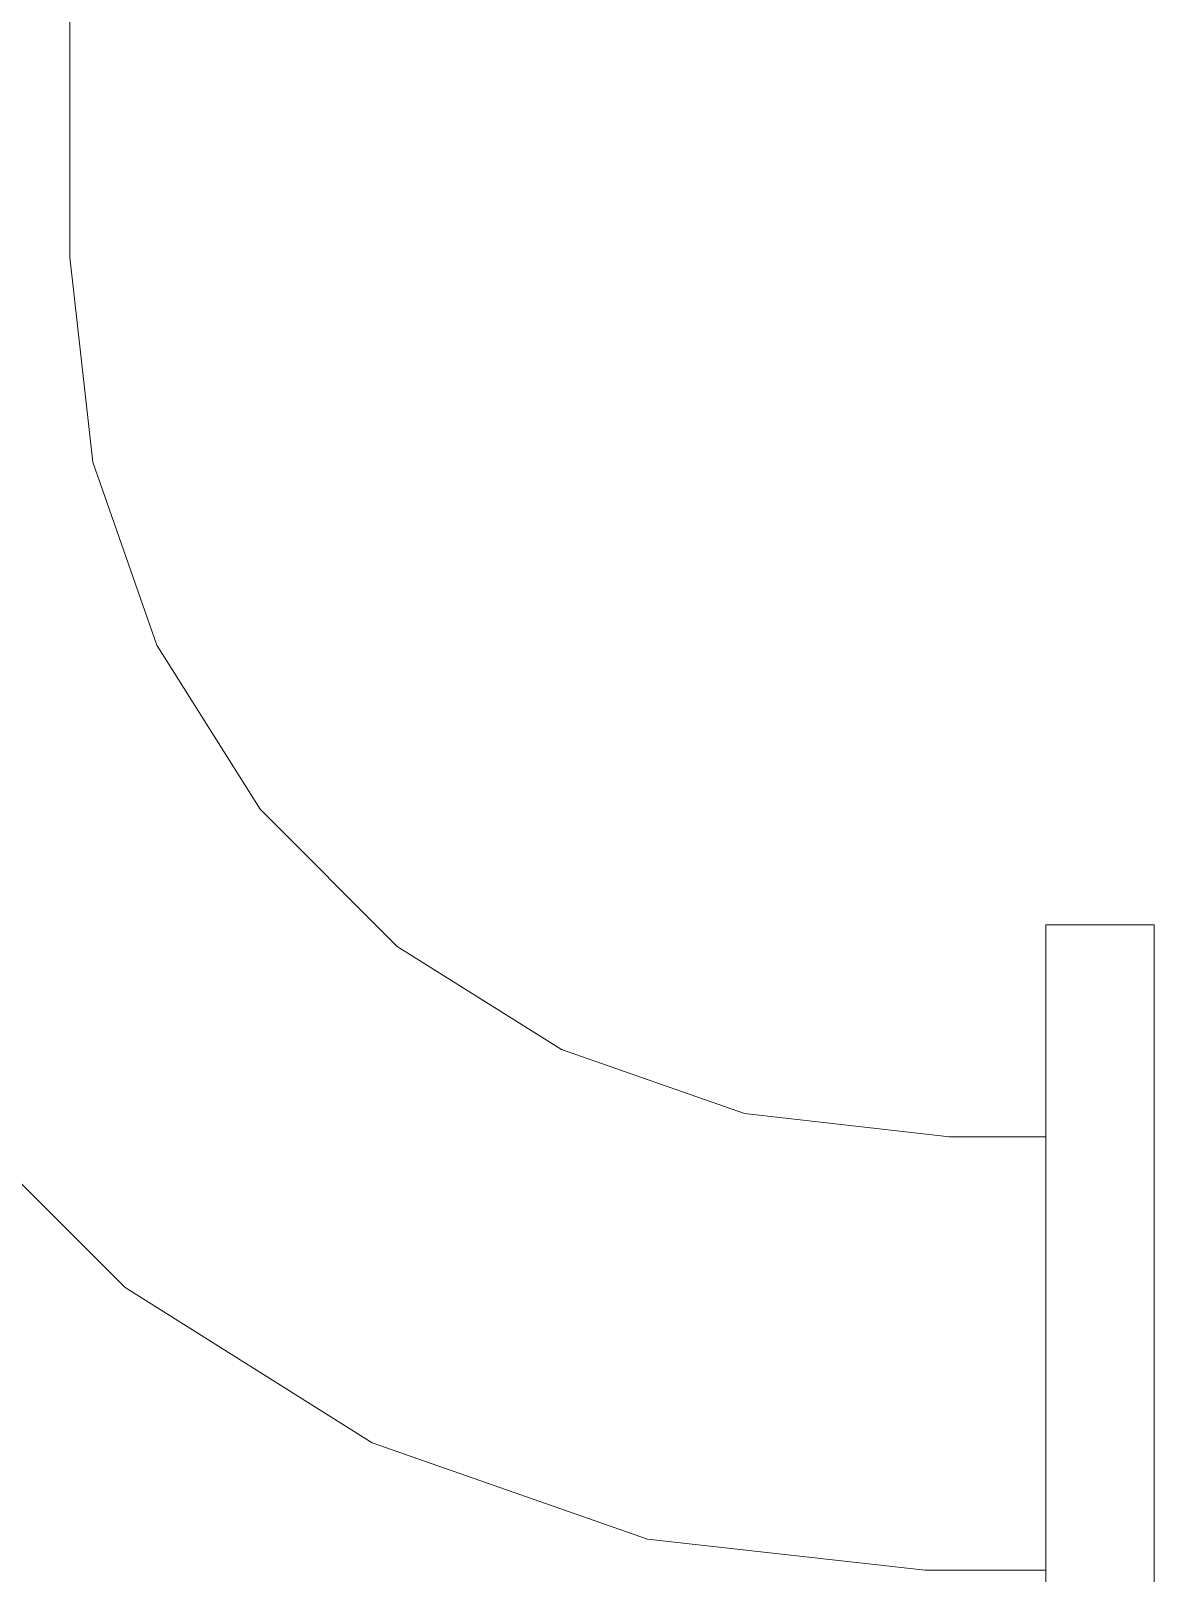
# Model space of a CAD drawing. Header units: millimetres. Extents: x -48147 to 1414029, y -496296 to 18123.
# Drawn here: x 1378222.8 to 1378274.6, y -490046.9 to -489975.7 of the extents above; entities that cross this region are included whole.
import ezdxf

# ---------------------------------------------------------------- set-up
doc = ezdxf.new("R2010")
doc.units = ezdxf.units.MM
doc.header["$MEASUREMENT"] = 0
doc.linetypes.add('Wipeout_Contour', pattern=[1000, 0, -1000])
doc.layers.add('New_A-35-M_FFE_Sanitary', color=7, linetype='Continuous')
doc.layers.add('New_A-35-M_FFE_Sanitary_Pen_No__74', color=7, linetype='Continuous', lineweight=20, true_color=0x606060)

# ---------------------------------------------------------------- blocks, each defined once
blk = doc.blocks.new('Section Elem_327_2', base_point=(1372878.996, -490836.732))
at = {"color": 254, "linetype": 'Wipeout_Contour', "lineweight": 0, "ltscale": 5850599.880175922}
blk.add_wipeout([(1378224.575, -489487.294), (1378224.454, -489487.287), (1378224.454, -489986.178), (1378224.575, -489986.171)], dxfattribs=at).dxf.layer = 'New_A-35-M_FFE_Sanitary'
at = {"color": 254, "linetype": 'Wipeout_Contour', "lineweight": 0, "ltscale": 5851155.641008304}
blk.add_wipeout([(1378269.577, -490016.956), (1378269.577, -490018.713), (1378274.577, -490018.713), (1378274.577, -490016.956)], dxfattribs=at).dxf.layer = 'New_A-35-M_FFE_Sanitary'
at = {"layer": 'New_A-35-M_FFE_Sanitary_Pen_No__74', "linetype": 'Continuous'}
blk.add_line((1378269.577, -490016.956), (1378274.577, -490016.956), dxfattribs=at)
at = {"color": 254, "linetype": 'Wipeout_Contour', "lineweight": 0, "ltscale": 5850598.85614407}
blk.add_wipeout([(1378224.454, -489487.287), (1378224.032, -489487.263), (1378224.032, -489986.201), (1378224.454, -489986.178)], dxfattribs=at).dxf.layer = 'New_A-35-M_FFE_Sanitary'
at = {"color": 254, "linetype": 'Wipeout_Contour', "lineweight": 0, "ltscale": 5851159.068341012}
blk.add_wipeout([(1378269.577, -490018.713), (1378269.577, -490022.071), (1378274.577, -490022.071), (1378274.577, -490018.713)], dxfattribs=at).dxf.layer = 'New_A-35-M_FFE_Sanitary'
at = {"layer": 'New_A-35-M_FFE_Sanitary_Pen_No__74', "linetype": 'Continuous'}
for p, q in [((1378269.577, -490016.956), (1378269.577, -490018.713)), ((1378274.577, -490016.956), (1378274.577, -490018.713))]:
    blk.add_line(p, q, dxfattribs=at)
at = {"color": 254, "linetype": 'Wipeout_Contour', "lineweight": 0, "ltscale": 5850596.725150083}
blk.add_wipeout([(1378224.032, -489487.263), (1378223.323, -489487.224), (1378223.323, -489986.241), (1378224.032, -489986.201)], dxfattribs=at).dxf.layer = 'New_A-35-M_FFE_Sanitary'
at = {"color": 254, "linetype": 'Wipeout_Contour', "lineweight": 0, "ltscale": 5850942.303867681}
blk.add_wipeout([(1378224.575, -489986.171), (1378224.454, -489986.178), (1378225.52, -489995.647), (1378225.64, -489995.619)], dxfattribs=at).dxf.layer = 'New_A-35-M_FFE_Sanitary'
at = {"color": 254, "linetype": 'Wipeout_Contour', "lineweight": 0, "ltscale": 5850593.551943284}
blk.add_wipeout([(1378223.323, -489487.224), (1378222.348, -489487.169), (1378222.348, -489986.296), (1378223.323, -489986.241)], dxfattribs=at).dxf.layer = 'New_A-35-M_FFE_Sanitary'
at = {"color": 254, "linetype": 'Wipeout_Contour', "lineweight": 0, "ltscale": 5850941.335306471}
blk.add_wipeout([(1378224.454, -489986.178), (1378224.032, -489986.201), (1378225.107, -489995.741), (1378225.52, -489995.647)], dxfattribs=at).dxf.layer = 'New_A-35-M_FFE_Sanitary'
at = {"color": 254, "linetype": 'Wipeout_Contour', "lineweight": 0, "ltscale": 5850939.326742035}
blk.add_wipeout([(1378224.032, -489986.201), (1378223.323, -489986.241), (1378224.411, -489995.9), (1378225.107, -489995.741)], dxfattribs=at).dxf.layer = 'New_A-35-M_FFE_Sanitary'
at = {"color": 254, "linetype": 'Wipeout_Contour', "lineweight": 0, "ltscale": 5850961.886858411}
blk.add_wipeout([(1378225.64, -489995.619), (1378225.52, -489995.647), (1378228.483, -490004.114), (1378228.594, -490004.061)], dxfattribs=at).dxf.layer = 'New_A-35-M_FFE_Sanitary'
at = {"color": 254, "linetype": 'Wipeout_Contour', "lineweight": 0, "ltscale": 5850936.33866559}
blk.add_wipeout([(1378223.323, -489986.241), (1378222.348, -489986.296), (1378223.454, -489996.118), (1378224.411, -489995.9)], dxfattribs=at).dxf.layer = 'New_A-35-M_FFE_Sanitary'
at = {"color": 254, "linetype": 'Wipeout_Contour', "lineweight": 0, "ltscale": 5850961.031707281}
blk.add_wipeout([(1378225.52, -489995.647), (1378225.107, -489995.741), (1378228.101, -490004.298), (1378228.483, -490004.114)], dxfattribs=at).dxf.layer = 'New_A-35-M_FFE_Sanitary'
at = {"layer": 'New_A-35-M_FFE_Sanitary_Pen_No__74', "linetype": 'Continuous'}
blk.add_line((1378224.575, -489487.294), (1378224.575, -489986.171), dxfattribs=at)
at = {"color": 254, "linetype": 'Wipeout_Contour', "lineweight": 0, "ltscale": 5850932.461581502}
blk.add_wipeout([(1378222.348, -489986.296), (1378221.137, -489986.364), (1378222.266, -489996.39), (1378223.454, -489996.118)], dxfattribs=at).dxf.layer = 'New_A-35-M_FFE_Sanitary'
at = {"color": 254, "linetype": 'Wipeout_Contour', "lineweight": 0, "ltscale": 5850959.263259432}
blk.add_wipeout([(1378225.107, -489995.741), (1378224.411, -489995.9), (1378227.458, -490004.608), (1378228.101, -490004.298)], dxfattribs=at).dxf.layer = 'New_A-35-M_FFE_Sanitary'
at = {"color": 254, "linetype": 'Wipeout_Contour', "lineweight": 0, "ltscale": 5850987.187319744}
blk.add_wipeout([(1378228.594, -490004.061), (1378228.483, -490004.114), (1378233.256, -490011.71), (1378233.352, -490011.633)], dxfattribs=at).dxf.layer = 'New_A-35-M_FFE_Sanitary'
at = {"color": 254, "linetype": 'Wipeout_Contour', "lineweight": 0, "ltscale": 5850956.634976693}
blk.add_wipeout([(1378224.411, -489995.9), (1378223.454, -489996.118), (1378226.574, -490005.034), (1378227.458, -490004.608)], dxfattribs=at).dxf.layer = 'New_A-35-M_FFE_Sanitary'
at = {"color": 254, "linetype": 'Wipeout_Contour', "lineweight": 0, "ltscale": 5850986.504803652}
blk.add_wipeout([(1378228.483, -490004.114), (1378228.101, -490004.298), (1378232.924, -490011.975), (1378233.256, -490011.71)], dxfattribs=at).dxf.layer = 'New_A-35-M_FFE_Sanitary'
at = {"layer": 'New_A-35-M_FFE_Sanitary_Pen_No__74', "linetype": 'Continuous'}
blk.add_line((1378224.575, -489986.171), (1378225.64, -489995.619), dxfattribs=at)
at = {"color": 254, "linetype": 'Wipeout_Contour', "lineweight": 0, "ltscale": 5850953.226453971}
blk.add_wipeout([(1378223.454, -489996.118), (1378222.266, -489996.39), (1378225.476, -490005.562), (1378226.574, -490005.034)], dxfattribs=at).dxf.layer = 'New_A-35-M_FFE_Sanitary'
at = {"color": 254, "linetype": 'Wipeout_Contour', "lineweight": 0, "ltscale": 5850985.095708646}
blk.add_wipeout([(1378228.101, -490004.298), (1378227.458, -490004.608), (1378232.366, -490012.42), (1378232.924, -490011.975)], dxfattribs=at).dxf.layer = 'New_A-35-M_FFE_Sanitary'
at = {"color": 254, "linetype": 'Wipeout_Contour', "lineweight": 0, "ltscale": 5850949.141018176}
blk.add_wipeout([(1378222.266, -489996.39), (1378220.883, -489996.705), (1378224.197, -490006.178), (1378225.476, -490005.562)], dxfattribs=at).dxf.layer = 'New_A-35-M_FFE_Sanitary'
at = {"color": 254, "linetype": 'Wipeout_Contour', "lineweight": 0, "ltscale": 5850983.002738005}
blk.add_wipeout([(1378227.458, -490004.608), (1378226.574, -490005.034), (1378231.599, -490013.031), (1378232.366, -490012.42)], dxfattribs=at).dxf.layer = 'New_A-35-M_FFE_Sanitary'
at = {"color": 254, "linetype": 'Wipeout_Contour', "lineweight": 0, "ltscale": 5851017.427471328}
blk.add_wipeout([(1378233.352, -490011.633), (1378233.256, -490011.71), (1378239.599, -490018.053), (1378239.676, -490017.957)], dxfattribs=at).dxf.layer = 'New_A-35-M_FFE_Sanitary'
at = {"layer": 'New_A-35-M_FFE_Sanitary_Pen_No__74', "linetype": 'Continuous'}
blk.add_line((1378225.64, -489995.619), (1378228.594, -490004.061), dxfattribs=at)
at = {"color": 254, "linetype": 'Wipeout_Contour', "lineweight": 0, "ltscale": 5850944.502597542}
blk.add_wipeout([(1378220.883, -489996.705), (1378219.345, -489997.056), (1378222.777, -490006.862), (1378224.197, -490006.178)], dxfattribs=at).dxf.layer = 'New_A-35-M_FFE_Sanitary'
at = {"color": 254, "linetype": 'Wipeout_Contour', "lineweight": 0, "ltscale": 5850980.289316328}
blk.add_wipeout([(1378226.574, -490005.034), (1378225.476, -490005.562), (1378230.646, -490013.791), (1378231.599, -490013.031)], dxfattribs=at).dxf.layer = 'New_A-35-M_FFE_Sanitary'
at = {"color": 254, "linetype": 'Wipeout_Contour', "lineweight": 0, "ltscale": 5851016.95159797}
blk.add_wipeout([(1378233.256, -490011.71), (1378232.924, -490011.975), (1378239.335, -490018.385), (1378239.599, -490018.053)], dxfattribs=at).dxf.layer = 'New_A-35-M_FFE_Sanitary'
at = {"color": 254, "linetype": 'Wipeout_Contour', "lineweight": 0, "ltscale": 5850977.037695654}
blk.add_wipeout([(1378225.476, -490005.562), (1378224.197, -490006.178), (1378229.537, -490014.676), (1378230.646, -490013.791)], dxfattribs=at).dxf.layer = 'New_A-35-M_FFE_Sanitary'
at = {"color": 254, "linetype": 'Wipeout_Contour', "lineweight": 0, "ltscale": 5851015.972469541}
blk.add_wipeout([(1378232.924, -490011.975), (1378232.366, -490012.42), (1378238.89, -490018.943), (1378239.335, -490018.385)], dxfattribs=at).dxf.layer = 'New_A-35-M_FFE_Sanitary'
at = {"color": 254, "linetype": 'Wipeout_Contour', "lineweight": 0, "ltscale": 5850973.346482649}
blk.add_wipeout([(1378224.197, -490006.178), (1378222.777, -490006.862), (1378228.304, -490015.659), (1378229.537, -490014.676)], dxfattribs=at).dxf.layer = 'New_A-35-M_FFE_Sanitary'
at = {"color": 254, "linetype": 'Wipeout_Contour', "lineweight": 0, "ltscale": 5851014.519791862}
blk.add_wipeout([(1378232.366, -490012.42), (1378231.599, -490013.031), (1378238.278, -490019.71), (1378238.89, -490018.943)], dxfattribs=at).dxf.layer = 'New_A-35-M_FFE_Sanitary'
at = {"color": 254, "linetype": 'Wipeout_Contour', "lineweight": 0, "ltscale": 5851051.090867268}
blk.add_wipeout([(1378239.676, -490017.957), (1378239.599, -490018.053), (1378247.195, -490022.826), (1378247.248, -490022.716)], dxfattribs=at).dxf.layer = 'New_A-35-M_FFE_Sanitary'
at = {"color": 254, "linetype": 'Wipeout_Contour', "lineweight": 0, "ltscale": 5850969.327660895}
blk.add_wipeout([(1378222.777, -490006.862), (1378221.257, -490007.594), (1378226.986, -490016.71), (1378228.304, -490015.659)], dxfattribs=at).dxf.layer = 'New_A-35-M_FFE_Sanitary'
at = {"color": 254, "linetype": 'Wipeout_Contour', "lineweight": 0, "ltscale": 5851012.637584784}
blk.add_wipeout([(1378231.599, -490013.031), (1378230.646, -490013.791), (1378237.518, -490020.663), (1378238.278, -490019.71)], dxfattribs=at).dxf.layer = 'New_A-35-M_FFE_Sanitary'
at = {"color": 254, "linetype": 'Wipeout_Contour', "lineweight": 0, "ltscale": 5851050.845149892}
blk.add_wipeout([(1378239.599, -490018.053), (1378239.335, -490018.385), (1378247.011, -490023.208), (1378247.195, -490022.826)], dxfattribs=at).dxf.layer = 'New_A-35-M_FFE_Sanitary'
at = {"layer": 'New_A-35-M_FFE_Sanitary_Pen_No__74', "linetype": 'Continuous'}
blk.add_line((1378228.594, -490004.061), (1378233.352, -490011.633), dxfattribs=at)
at = {"color": 254, "linetype": 'Wipeout_Contour', "lineweight": 0, "ltscale": 5850965.103199578}
blk.add_wipeout([(1378221.257, -490007.594), (1378219.686, -490008.351), (1378225.622, -490017.798), (1378226.986, -490016.71)], dxfattribs=at).dxf.layer = 'New_A-35-M_FFE_Sanitary'
at = {"color": 254, "linetype": 'Wipeout_Contour', "lineweight": 0, "ltscale": 5851010.382875707}
blk.add_wipeout([(1378230.646, -490013.791), (1378229.537, -490014.676), (1378236.633, -490021.773), (1378237.518, -490020.663)], dxfattribs=at).dxf.layer = 'New_A-35-M_FFE_Sanitary'
at = {"color": 254, "linetype": 'Wipeout_Contour', "lineweight": 0, "ltscale": 5851050.344853202}
blk.add_wipeout([(1378239.335, -490018.385), (1378238.89, -490018.943), (1378246.701, -490023.851), (1378247.011, -490023.208)], dxfattribs=at).dxf.layer = 'New_A-35-M_FFE_Sanitary'
at = {"color": 254, "linetype": 'Wipeout_Contour', "lineweight": 0, "ltscale": 5850960.801353202}
blk.add_wipeout([(1378219.686, -490008.351), (1378218.109, -490009.11), (1378224.254, -490018.889), (1378225.622, -490017.798)], dxfattribs=at).dxf.layer = 'New_A-35-M_FFE_Sanitary'
at = {"color": 254, "linetype": 'Wipeout_Contour', "lineweight": 0, "ltscale": 5851007.823995762}
blk.add_wipeout([(1378229.537, -490014.676), (1378228.304, -490015.659), (1378235.65, -490023.005), (1378236.633, -490021.773)], dxfattribs=at).dxf.layer = 'New_A-35-M_FFE_Sanitary'
at = {"color": 254, "linetype": 'Wipeout_Contour', "lineweight": 0, "ltscale": 5851049.605157581}
blk.add_wipeout([(1378238.89, -490018.943), (1378238.278, -490019.71), (1378246.276, -490024.735), (1378246.701, -490023.851)], dxfattribs=at).dxf.layer = 'New_A-35-M_FFE_Sanitary'
at = {"color": 254, "linetype": 'Wipeout_Contour', "lineweight": 0, "ltscale": 5851086.489441911}
blk.add_wipeout([(1378247.248, -490022.716), (1378247.195, -490022.826), (1378255.663, -490025.789), (1378255.69, -490025.669)], dxfattribs=at).dxf.layer = 'New_A-35-M_FFE_Sanitary'
at = {"color": 254, "linetype": 'Wipeout_Contour', "lineweight": 0, "ltscale": 5850956.552766386}
blk.add_wipeout([(1378218.109, -490009.11), (1378216.576, -490009.849), (1378222.923, -490019.95), (1378224.254, -490018.889)], dxfattribs=at).dxf.layer = 'New_A-35-M_FFE_Sanitary'
at = {"color": 254, "linetype": 'Wipeout_Contour', "lineweight": 0, "ltscale": 5851005.038526354}
blk.add_wipeout([(1378228.304, -490015.659), (1378226.986, -490016.71), (1378234.599, -490024.324), (1378235.65, -490023.005)], dxfattribs=at).dxf.layer = 'New_A-35-M_FFE_Sanitary'
at = {"color": 254, "linetype": 'Wipeout_Contour', "lineweight": 0, "ltscale": 5851048.648443846}
blk.add_wipeout([(1378238.278, -490019.71), (1378237.518, -490020.663), (1378245.747, -490025.833), (1378246.276, -490024.735)], dxfattribs=at).dxf.layer = 'New_A-35-M_FFE_Sanitary'
at = {"color": 254, "linetype": 'Wipeout_Contour', "lineweight": 0, "ltscale": 5851086.485855194}
blk.add_wipeout([(1378247.195, -490022.826), (1378247.011, -490023.208), (1378255.568, -490026.203), (1378255.663, -490025.789)], dxfattribs=at).dxf.layer = 'New_A-35-M_FFE_Sanitary'
at = {"color": 254, "linetype": 'Wipeout_Contour', "lineweight": 0, "ltscale": 5850952.486503514}
blk.add_wipeout([(1378216.576, -490009.849), (1378215.132, -490010.544), (1378221.67, -490020.949), (1378222.923, -490019.95)], dxfattribs=at).dxf.layer = 'New_A-35-M_FFE_Sanitary'
at = {"color": 254, "linetype": 'Wipeout_Contour', "lineweight": 0, "ltscale": 5851002.110957457}
blk.add_wipeout([(1378226.986, -490016.71), (1378225.622, -490017.798), (1378233.511, -490025.688), (1378234.599, -490024.324)], dxfattribs=at).dxf.layer = 'New_A-35-M_FFE_Sanitary'
at = {"color": 254, "linetype": 'Wipeout_Contour', "lineweight": 0, "ltscale": 5851047.503638767}
blk.add_wipeout([(1378237.518, -490020.663), (1378236.633, -490021.773), (1378245.131, -490027.112), (1378245.747, -490025.833)], dxfattribs=at).dxf.layer = 'New_A-35-M_FFE_Sanitary'
at = {"color": 254, "linetype": 'Wipeout_Contour', "lineweight": 0, "ltscale": 5851086.489240313}
blk.add_wipeout([(1378247.011, -490023.208), (1378246.701, -490023.851), (1378255.409, -490026.898), (1378255.568, -490026.203)], dxfattribs=at).dxf.layer = 'New_A-35-M_FFE_Sanitary'
at = {"color": 254, "linetype": 'Wipeout_Contour', "lineweight": 0, "ltscale": 5850999.130129466}
blk.add_wipeout([(1378225.622, -490017.798), (1378224.254, -490018.889), (1378232.42, -490027.056), (1378233.511, -490025.688)], dxfattribs=at).dxf.layer = 'New_A-35-M_FFE_Sanitary'
at = {"color": 254, "linetype": 'Wipeout_Contour', "lineweight": 0, "ltscale": 5851046.205362411}
blk.add_wipeout([(1378236.633, -490021.773), (1378235.65, -490023.005), (1378244.447, -490028.533), (1378245.131, -490027.112)], dxfattribs=at).dxf.layer = 'New_A-35-M_FFE_Sanitary'
at = {"color": 254, "linetype": 'Wipeout_Contour', "lineweight": 0, "ltscale": 5851086.499451509}
blk.add_wipeout([(1378246.701, -490023.851), (1378246.276, -490024.735), (1378255.191, -490027.855), (1378255.409, -490026.898)], dxfattribs=at).dxf.layer = 'New_A-35-M_FFE_Sanitary'
at = {"layer": 'New_A-35-M_FFE_Sanitary_Pen_No__74', "linetype": 'Continuous'}
blk.add_line((1378233.352, -490011.633), (1378239.676, -490017.957), dxfattribs=at)
at = {"color": 254, "linetype": 'Wipeout_Contour', "lineweight": 0, "ltscale": 5850996.186537863}
blk.add_wipeout([(1378224.254, -490018.889), (1378222.923, -490019.95), (1378231.359, -490028.386), (1378232.42, -490027.056)], dxfattribs=at).dxf.layer = 'New_A-35-M_FFE_Sanitary'
at = {"color": 254, "linetype": 'Wipeout_Contour', "lineweight": 0, "ltscale": 5851044.7928988}
blk.add_wipeout([(1378235.65, -490023.005), (1378234.599, -490024.324), (1378243.715, -490030.052), (1378244.447, -490028.533)], dxfattribs=at).dxf.layer = 'New_A-35-M_FFE_Sanitary'
at = {"color": 254, "linetype": 'Wipeout_Contour', "lineweight": 0, "ltscale": 5851086.516084839}
blk.add_wipeout([(1378246.276, -490024.735), (1378245.747, -490025.833), (1378254.92, -490029.043), (1378255.191, -490027.855)], dxfattribs=at).dxf.layer = 'New_A-35-M_FFE_Sanitary'
at = {"color": 254, "linetype": 'Wipeout_Contour', "lineweight": 0, "ltscale": 5851122.943111809}
blk.add_wipeout([(1378255.69, -490025.669), (1378255.663, -490025.789), (1378265.132, -490026.856), (1378265.138, -490026.734)], dxfattribs=at).dxf.layer = 'New_A-35-M_FFE_Sanitary'
at = {"layer": 'New_A-35-M_FFE_Sanitary_Pen_No__74', "linetype": 'Continuous'}
blk.add_line((1378239.676, -490017.957), (1378247.248, -490022.716), dxfattribs=at)
at = {"color": 254, "linetype": 'Wipeout_Contour', "lineweight": 0, "ltscale": 5850993.369584049}
blk.add_wipeout([(1378222.923, -490019.95), (1378221.67, -490020.949), (1378230.36, -490029.639), (1378231.359, -490028.386)], dxfattribs=at).dxf.layer = 'New_A-35-M_FFE_Sanitary'
at = {"color": 254, "linetype": 'Wipeout_Contour', "lineweight": 0, "ltscale": 5851043.30901915}
blk.add_wipeout([(1378234.599, -490024.324), (1378233.511, -490025.688), (1378242.958, -490031.624), (1378243.715, -490030.052)], dxfattribs=at).dxf.layer = 'New_A-35-M_FFE_Sanitary'
at = {"color": 254, "linetype": 'Wipeout_Contour', "lineweight": 0, "ltscale": 5851086.538503762}
blk.add_wipeout([(1378245.747, -490025.833), (1378245.131, -490027.112), (1378254.604, -490030.427), (1378254.92, -490029.043)], dxfattribs=at).dxf.layer = 'New_A-35-M_FFE_Sanitary'
at = {"color": 254, "linetype": 'Wipeout_Contour', "lineweight": 0, "ltscale": 5851123.154271089}
blk.add_wipeout([(1378255.663, -490025.789), (1378255.568, -490026.203), (1378265.108, -490027.277), (1378265.132, -490026.856)], dxfattribs=at).dxf.layer = 'New_A-35-M_FFE_Sanitary'
at = {"layer": 'New_A-35-M_FFE_Sanitary_Pen_No__74', "linetype": 'Continuous'}
blk.add_line((1378247.248, -490022.716), (1378255.69, -490025.669), dxfattribs=at)
at = {"color": 254, "linetype": 'Wipeout_Contour', "lineweight": 0, "ltscale": 5850990.764857156}
blk.add_wipeout([(1378221.67, -490020.949), (1378220.533, -490021.856), (1378229.453, -490030.776), (1378230.36, -490029.639)], dxfattribs=at).dxf.layer = 'New_A-35-M_FFE_Sanitary'
at = {"color": 254, "linetype": 'Wipeout_Contour', "lineweight": 0, "ltscale": 5851041.798693228}
blk.add_wipeout([(1378233.511, -490025.688), (1378232.42, -490027.056), (1378242.199, -490033.2), (1378242.958, -490031.624)], dxfattribs=at).dxf.layer = 'New_A-35-M_FFE_Sanitary'
at = {"color": 254, "linetype": 'Wipeout_Contour', "lineweight": 0, "ltscale": 5851123.601023414}
blk.add_wipeout([(1378255.568, -490026.203), (1378255.409, -490026.898), (1378265.068, -490027.986), (1378265.108, -490027.277)], dxfattribs=at).dxf.layer = 'New_A-35-M_FFE_Sanitary'
at = {"color": 254, "linetype": 'Wipeout_Contour', "lineweight": 0, "ltscale": 5851086.565875401}
blk.add_wipeout([(1378245.131, -490027.112), (1378244.447, -490028.533), (1378254.253, -490031.964), (1378254.604, -490030.427)], dxfattribs=at).dxf.layer = 'New_A-35-M_FFE_Sanitary'
at = {"color": 254, "linetype": 'Wipeout_Contour', "lineweight": 0, "ltscale": 5850988.451530306}
blk.add_wipeout([(1378220.533, -490021.856), (1378219.547, -490022.643), (1378228.667, -490031.762), (1378229.453, -490030.776)], dxfattribs=at).dxf.layer = 'New_A-35-M_FFE_Sanitary'
at = {"color": 254, "linetype": 'Wipeout_Contour', "lineweight": 0, "ltscale": 5851124.269643894}
blk.add_wipeout([(1378255.409, -490026.898), (1378255.191, -490027.855), (1378265.013, -490028.961), (1378265.068, -490027.986)], dxfattribs=at).dxf.layer = 'New_A-35-M_FFE_Sanitary'
at = {"color": 254, "linetype": 'Wipeout_Contour', "lineweight": 0, "ltscale": 5851040.307728786}
blk.add_wipeout([(1378232.42, -490027.056), (1378231.359, -490028.386), (1378241.461, -490034.734), (1378242.199, -490033.2)], dxfattribs=at).dxf.layer = 'New_A-35-M_FFE_Sanitary'
at = {"color": 254, "linetype": 'Wipeout_Contour', "lineweight": 0, "ltscale": 5851086.597213356}
blk.add_wipeout([(1378244.447, -490028.533), (1378243.715, -490030.052), (1378253.878, -490033.608), (1378254.253, -490031.964)], dxfattribs=at).dxf.layer = 'New_A-35-M_FFE_Sanitary'
at = {"color": 254, "linetype": 'Wipeout_Contour', "lineweight": 0, "ltscale": 5850986.499950982}
blk.add_wipeout([(1378219.547, -490022.643), (1378218.741, -490023.285), (1378228.024, -490032.568), (1378228.667, -490031.762)], dxfattribs=at).dxf.layer = 'New_A-35-M_FFE_Sanitary'
at = {"color": 254, "linetype": 'Wipeout_Contour', "lineweight": 0, "ltscale": 5851149.853322094}
blk.add_wipeout([(1378265.138, -490026.734), (1378265.132, -490026.856), (1378269.577, -490026.856), (1378269.577, -490026.734)], dxfattribs=at).dxf.layer = 'New_A-35-M_FFE_Sanitary'
at = {"color": 254, "linetype": 'Wipeout_Contour', "lineweight": 0, "ltscale": 5851038.881381638}
blk.add_wipeout([(1378231.359, -490028.386), (1378230.36, -490029.639), (1378240.765, -490036.177), (1378241.461, -490034.734)], dxfattribs=at).dxf.layer = 'New_A-35-M_FFE_Sanitary'
at = {"color": 254, "linetype": 'Wipeout_Contour', "lineweight": 0, "ltscale": 5851125.139731063}
blk.add_wipeout([(1378255.191, -490027.855), (1378254.92, -490029.043), (1378264.945, -490030.172), (1378265.013, -490028.961)], dxfattribs=at).dxf.layer = 'New_A-35-M_FFE_Sanitary'
at = {"color": 254, "linetype": 'Wipeout_Contour', "lineweight": 0, "ltscale": 5851086.63142301}
blk.add_wipeout([(1378243.715, -490030.052), (1378242.958, -490031.624), (1378253.49, -490035.309), (1378253.878, -490033.608)], dxfattribs=at).dxf.layer = 'New_A-35-M_FFE_Sanitary'
at = {"color": 254, "linetype": 'Wipeout_Contour', "lineweight": 0, "ltscale": 5850984.969498985}
blk.add_wipeout([(1378218.741, -490023.285), (1378218.14, -490023.765), (1378227.545, -490033.169), (1378228.024, -490032.568)], dxfattribs=at).dxf.layer = 'New_A-35-M_FFE_Sanitary'
at = {"color": 254, "linetype": 'Wipeout_Contour', "lineweight": 0, "ltscale": 5851150.185116133}
blk.add_wipeout([(1378265.132, -490026.856), (1378265.108, -490027.277), (1378269.577, -490027.277), (1378269.577, -490026.856)], dxfattribs=at).dxf.layer = 'New_A-35-M_FFE_Sanitary'
at = {"color": 254, "linetype": 'Wipeout_Contour', "lineweight": 0, "ltscale": 5851126.184778138}
blk.add_wipeout([(1378254.92, -490029.043), (1378254.604, -490030.427), (1378264.866, -490031.582), (1378264.945, -490030.172)], dxfattribs=at).dxf.layer = 'New_A-35-M_FFE_Sanitary'
at = {"color": 254, "linetype": 'Wipeout_Contour', "lineweight": 0, "ltscale": 5851037.562979769}
blk.add_wipeout([(1378230.36, -490029.639), (1378229.453, -490030.776), (1378240.135, -490037.487), (1378240.765, -490036.177)], dxfattribs=at).dxf.layer = 'New_A-35-M_FFE_Sanitary'
at = {"color": 254, "linetype": 'Wipeout_Contour', "lineweight": 0, "ltscale": 5851086.667346346}
blk.add_wipeout([(1378242.958, -490031.624), (1378242.199, -490033.2), (1378253.1, -490037.015), (1378253.49, -490035.309)], dxfattribs=at).dxf.layer = 'New_A-35-M_FFE_Sanitary'
at = {"layer": 'New_A-35-M_FFE_Sanitary_Pen_No__74', "linetype": 'Continuous'}
blk.add_line((1378255.69, -490025.669), (1378265.138, -490026.734), dxfattribs=at)
at = {"color": 254, "linetype": 'Wipeout_Contour', "lineweight": 0, "ltscale": 5851164.441190525}
blk.add_wipeout([(1378269.577, -490022.071), (1378269.577, -490026.732), (1378274.577, -490026.732), (1378274.577, -490022.071)], dxfattribs=at).dxf.layer = 'New_A-35-M_FFE_Sanitary'
at = {"color": 254, "linetype": 'Wipeout_Contour', "lineweight": 0, "ltscale": 5850983.906777097}
blk.add_wipeout([(1378218.14, -490023.765), (1378217.762, -490024.066), (1378227.243, -490033.547), (1378227.545, -490033.169)], dxfattribs=at).dxf.layer = 'New_A-35-M_FFE_Sanitary'
at = {"color": 254, "linetype": 'Wipeout_Contour', "lineweight": 0, "ltscale": 5851150.879557898}
blk.add_wipeout([(1378265.108, -490027.277), (1378265.068, -490027.986), (1378269.577, -490027.986), (1378269.577, -490027.277)], dxfattribs=at).dxf.layer = 'New_A-35-M_FFE_Sanitary'
at = {"color": 254, "linetype": 'Wipeout_Contour', "lineweight": 0, "ltscale": 5851127.372962162}
blk.add_wipeout([(1378254.604, -490030.427), (1378254.253, -490031.964), (1378264.778, -490033.149), (1378264.866, -490031.582)], dxfattribs=at).dxf.layer = 'New_A-35-M_FFE_Sanitary'
at = {"color": 254, "linetype": 'Wipeout_Contour', "lineweight": 0, "ltscale": 5851036.392604252}
blk.add_wipeout([(1378229.453, -490030.776), (1378228.667, -490031.762), (1378239.587, -490038.624), (1378240.135, -490037.487)], dxfattribs=at).dxf.layer = 'New_A-35-M_FFE_Sanitary'
at = {"color": 254, "linetype": 'Wipeout_Contour', "lineweight": 0, "ltscale": 5851086.703804509}
blk.add_wipeout([(1378242.199, -490033.2), (1378241.461, -490034.734), (1378252.722, -490038.674), (1378253.1, -490037.015)], dxfattribs=at).dxf.layer = 'New_A-35-M_FFE_Sanitary'
at = {"layer": 'New_A-35-M_FFE_Sanitary_Pen_No__74', "linetype": 'Continuous'}
for p, q in [((1378269.577, -490018.713), (1378269.577, -490022.071)), ((1378274.577, -490018.713), (1378274.577, -490022.071))]:
    blk.add_line(p, q, dxfattribs=at)
at = {"color": 254, "linetype": 'Wipeout_Contour', "lineweight": 0, "ltscale": 5850983.344189276}
blk.add_wipeout([(1378217.619, -490024.18), (1378227.129, -490033.691), (1378227.243, -490033.547), (1378217.762, -490024.066)], dxfattribs=at).dxf.layer = 'New_A-35-M_FFE_Sanitary'
at = {"color": 254, "linetype": 'Wipeout_Contour', "lineweight": 0, "ltscale": 5851151.915607664}
blk.add_wipeout([(1378265.068, -490027.986), (1378265.013, -490028.961), (1378269.577, -490028.961), (1378269.577, -490027.986)], dxfattribs=at).dxf.layer = 'New_A-35-M_FFE_Sanitary'
at = {"color": 254, "linetype": 'Wipeout_Contour', "lineweight": 0, "ltscale": 5851035.405867714}
blk.add_wipeout([(1378228.667, -490031.762), (1378228.024, -490032.568), (1378239.14, -490039.553), (1378239.587, -490038.624)], dxfattribs=at).dxf.layer = 'New_A-35-M_FFE_Sanitary'
at = {"color": 254, "linetype": 'Wipeout_Contour', "lineweight": 0, "ltscale": 5851128.66810854}
blk.add_wipeout([(1378254.253, -490031.964), (1378253.878, -490033.608), (1378264.684, -490034.825), (1378264.778, -490033.149)], dxfattribs=at).dxf.layer = 'New_A-35-M_FFE_Sanitary'
at = {"color": 254, "linetype": 'Wipeout_Contour', "lineweight": 0, "ltscale": 5851086.739637265}
blk.add_wipeout([(1378241.461, -490034.734), (1378240.765, -490036.177), (1378252.365, -490040.236), (1378252.722, -490038.674)], dxfattribs=at).dxf.layer = 'New_A-35-M_FFE_Sanitary'
at = {"color": 254, "linetype": 'Wipeout_Contour', "lineweight": 0, "ltscale": 5851153.261803428}
blk.add_wipeout([(1378265.013, -490028.961), (1378264.945, -490030.172), (1378269.577, -490030.172), (1378269.577, -490028.961)], dxfattribs=at).dxf.layer = 'New_A-35-M_FFE_Sanitary'
at = {"color": 254, "linetype": 'Wipeout_Contour', "lineweight": 0, "ltscale": 5851034.632827817}
blk.add_wipeout([(1378228.024, -490032.568), (1378227.545, -490033.169), (1378238.806, -490040.246), (1378239.14, -490039.553)], dxfattribs=at).dxf.layer = 'New_A-35-M_FFE_Sanitary'
at = {"color": 254, "linetype": 'Wipeout_Contour', "lineweight": 0, "ltscale": 5851130.030793792}
blk.add_wipeout([(1378253.878, -490033.608), (1378253.49, -490035.309), (1378264.587, -490036.558), (1378264.684, -490034.825)], dxfattribs=at).dxf.layer = 'New_A-35-M_FFE_Sanitary'
at = {"color": 254, "linetype": 'Wipeout_Contour', "lineweight": 0, "ltscale": 5851086.773738969}
blk.add_wipeout([(1378240.765, -490036.177), (1378240.135, -490037.487), (1378252.041, -490041.654), (1378252.365, -490040.236)], dxfattribs=at).dxf.layer = 'New_A-35-M_FFE_Sanitary'
at = {"color": 254, "linetype": 'Wipeout_Contour', "lineweight": 0, "ltscale": 5851154.877242992}
blk.add_wipeout([(1378264.945, -490030.172), (1378264.866, -490031.582), (1378269.577, -490031.582), (1378269.577, -490030.172)], dxfattribs=at).dxf.layer = 'New_A-35-M_FFE_Sanitary'
at = {"color": 254, "linetype": 'Wipeout_Contour', "lineweight": 0, "ltscale": 5851034.097068923}
blk.add_wipeout([(1378227.545, -490033.169), (1378227.243, -490033.547), (1378238.597, -490040.681), (1378238.806, -490040.246)], dxfattribs=at).dxf.layer = 'New_A-35-M_FFE_Sanitary'
at = {"color": 254, "linetype": 'Wipeout_Contour', "lineweight": 0, "ltscale": 5851131.419549002}
blk.add_wipeout([(1378253.49, -490035.309), (1378253.1, -490037.015), (1378264.489, -490038.297), (1378264.587, -490036.558)], dxfattribs=at).dxf.layer = 'New_A-35-M_FFE_Sanitary'
at = {"color": 254, "linetype": 'Wipeout_Contour', "lineweight": 0, "ltscale": 5851086.805090837}
blk.add_wipeout([(1378240.135, -490037.487), (1378239.587, -490038.624), (1378251.761, -490042.884), (1378252.041, -490041.654)], dxfattribs=at).dxf.layer = 'New_A-35-M_FFE_Sanitary'
at = {"color": 254, "linetype": 'Wipeout_Contour', "lineweight": 0, "ltscale": 5851156.712829457}
blk.add_wipeout([(1378264.866, -490031.582), (1378264.778, -490033.149), (1378269.577, -490033.149), (1378269.577, -490031.582)], dxfattribs=at).dxf.layer = 'New_A-35-M_FFE_Sanitary'
at = {"color": 254, "linetype": 'Wipeout_Contour', "lineweight": 0, "ltscale": 5851033.814979809}
blk.add_wipeout([(1378227.243, -490033.547), (1378227.129, -490033.691), (1378238.517, -490040.846), (1378238.597, -490040.681)], dxfattribs=at).dxf.layer = 'New_A-35-M_FFE_Sanitary'
at = {"color": 254, "linetype": 'Wipeout_Contour', "lineweight": 0, "ltscale": 5851132.792125298}
blk.add_wipeout([(1378253.1, -490037.015), (1378252.722, -490038.674), (1378264.394, -490039.988), (1378264.489, -490038.297)], dxfattribs=at).dxf.layer = 'New_A-35-M_FFE_Sanitary'
at = {"color": 254, "linetype": 'Wipeout_Contour', "lineweight": 0, "ltscale": 5851086.832789253}
blk.add_wipeout([(1378239.587, -490038.624), (1378239.14, -490039.553), (1378251.531, -490043.889), (1378251.761, -490042.884)], dxfattribs=at).dxf.layer = 'New_A-35-M_FFE_Sanitary'
at = {"layer": 'New_A-35-M_FFE_Sanitary_Pen_No__74', "linetype": 'Continuous'}
blk.add_line((1378217.619, -490024.18), (1378227.129, -490033.691), dxfattribs=at)
at = {"color": 254, "linetype": 'Wipeout_Contour', "lineweight": 0, "ltscale": 5851171.282190861}
blk.add_wipeout([(1378269.577, -490026.732), (1378269.577, -490032.282), (1378274.577, -490032.282), (1378274.577, -490026.732)], dxfattribs=at).dxf.layer = 'New_A-35-M_FFE_Sanitary'
at = {"color": 254, "linetype": 'Wipeout_Contour', "lineweight": 0, "ltscale": 5851158.712766178}
blk.add_wipeout([(1378264.778, -490033.149), (1378264.684, -490034.825), (1378269.577, -490034.824), (1378269.577, -490033.149)], dxfattribs=at).dxf.layer = 'New_A-35-M_FFE_Sanitary'
at = {"color": 254, "linetype": 'Wipeout_Contour', "lineweight": 0, "ltscale": 5851134.106781981}
blk.add_wipeout([(1378252.722, -490038.674), (1378252.365, -490040.236), (1378264.305, -490041.581), (1378264.394, -490039.988)], dxfattribs=at).dxf.layer = 'New_A-35-M_FFE_Sanitary'
at = {"color": 254, "linetype": 'Wipeout_Contour', "lineweight": 0, "ltscale": 5851086.856069772}
blk.add_wipeout([(1378239.14, -490039.553), (1378238.806, -490040.246), (1378251.36, -490044.638), (1378251.531, -490043.889)], dxfattribs=at).dxf.layer = 'New_A-35-M_FFE_Sanitary'
at = {"layer": 'New_A-35-M_FFE_Sanitary_Pen_No__74', "linetype": 'Continuous'}
for p, q in [((1378269.577, -490022.071), (1378269.577, -490026.732)), ((1378274.577, -490022.071), (1378274.577, -490026.732)), ((1378265.138, -490026.734), (1378269.577, -490026.734))]:
    blk.add_line(p, q, dxfattribs=at)
at = {"color": 254, "linetype": 'Wipeout_Contour', "lineweight": 0, "ltscale": 5851160.816256152}
blk.add_wipeout([(1378264.684, -490034.825), (1378264.587, -490036.558), (1378269.577, -490036.558), (1378269.577, -490034.824)], dxfattribs=at).dxf.layer = 'New_A-35-M_FFE_Sanitary'
at = {"color": 254, "linetype": 'Wipeout_Contour', "lineweight": 0, "ltscale": 5851086.874326304}
blk.add_wipeout([(1378238.806, -490040.246), (1378238.597, -490040.681), (1378251.253, -490045.11), (1378251.36, -490044.638)], dxfattribs=at).dxf.layer = 'New_A-35-M_FFE_Sanitary'
at = {"color": 254, "linetype": 'Wipeout_Contour', "lineweight": 0, "ltscale": 5851135.323558031}
blk.add_wipeout([(1378252.365, -490040.236), (1378252.041, -490041.654), (1378264.223, -490043.026), (1378264.305, -490041.581)], dxfattribs=at).dxf.layer = 'New_A-35-M_FFE_Sanitary'
at = {"color": 254, "linetype": 'Wipeout_Contour', "lineweight": 0, "ltscale": 5851162.959353635}
blk.add_wipeout([(1378264.587, -490036.558), (1378264.489, -490038.297), (1378269.577, -490038.297), (1378269.577, -490036.558)], dxfattribs=at).dxf.layer = 'New_A-35-M_FFE_Sanitary'
at = {"color": 254, "linetype": 'Wipeout_Contour', "lineweight": 0, "ltscale": 5851086.887125057}
blk.add_wipeout([(1378238.597, -490040.681), (1378238.517, -490040.846), (1378251.212, -490045.288), (1378251.253, -490045.11)], dxfattribs=at).dxf.layer = 'New_A-35-M_FFE_Sanitary'
at = {"color": 254, "linetype": 'Wipeout_Contour', "lineweight": 0, "ltscale": 5851136.40548862}
blk.add_wipeout([(1378252.041, -490041.654), (1378251.761, -490042.884), (1378264.153, -490044.28), (1378264.223, -490043.026)], dxfattribs=at).dxf.layer = 'New_A-35-M_FFE_Sanitary'
at = {"layer": 'New_A-35-M_FFE_Sanitary_Pen_No__74', "linetype": 'Continuous'}
blk.add_line((1378227.129, -490033.691), (1378238.517, -490040.846), dxfattribs=at)
at = {"color": 254, "linetype": 'Wipeout_Contour', "lineweight": 0, "ltscale": 5851165.076911096}
blk.add_wipeout([(1378264.489, -490038.297), (1378264.394, -490039.988), (1378269.577, -490039.988), (1378269.577, -490038.297)], dxfattribs=at).dxf.layer = 'New_A-35-M_FFE_Sanitary'
at = {"color": 254, "linetype": 'Wipeout_Contour', "lineweight": 0, "ltscale": 5851137.319730464}
blk.add_wipeout([(1378251.761, -490042.884), (1378251.531, -490043.889), (1378264.096, -490045.304), (1378264.153, -490044.28)], dxfattribs=at).dxf.layer = 'New_A-35-M_FFE_Sanitary'
at = {"color": 254, "linetype": 'Wipeout_Contour', "lineweight": 0, "ltscale": 5851178.983519755}
blk.add_wipeout([(1378269.577, -490032.282), (1378269.577, -490038.227), (1378274.577, -490038.227), (1378274.577, -490032.282)], dxfattribs=at).dxf.layer = 'New_A-35-M_FFE_Sanitary'
at = {"color": 254, "linetype": 'Wipeout_Contour', "lineweight": 0, "ltscale": 5851167.104561973}
blk.add_wipeout([(1378264.394, -490039.988), (1378264.305, -490041.581), (1378269.577, -490041.581), (1378269.577, -490039.988)], dxfattribs=at).dxf.layer = 'New_A-35-M_FFE_Sanitary'
at = {"color": 254, "linetype": 'Wipeout_Contour', "lineweight": 0, "ltscale": 5851138.038563048}
blk.add_wipeout([(1378251.531, -490043.889), (1378251.36, -490044.638), (1378264.053, -490046.068), (1378264.096, -490045.304)], dxfattribs=at).dxf.layer = 'New_A-35-M_FFE_Sanitary'
at = {"layer": 'New_A-35-M_FFE_Sanitary_Pen_No__74', "linetype": 'Continuous'}
for p, q in [((1378269.577, -490026.732), (1378269.577, -490032.282)), ((1378274.577, -490026.732), (1378274.577, -490032.282))]:
    blk.add_line(p, q, dxfattribs=at)
at = {"color": 254, "linetype": 'Wipeout_Contour', "lineweight": 0, "ltscale": 5851168.980678738}
blk.add_wipeout([(1378264.305, -490041.581), (1378264.223, -490043.026), (1378269.577, -490043.026), (1378269.577, -490041.581)], dxfattribs=at).dxf.layer = 'New_A-35-M_FFE_Sanitary'
at = {"color": 254, "linetype": 'Wipeout_Contour', "lineweight": 0, "ltscale": 5851138.540237655}
blk.add_wipeout([(1378251.36, -490044.638), (1378251.253, -490045.11), (1378264.026, -490046.549), (1378264.053, -490046.068)], dxfattribs=at).dxf.layer = 'New_A-35-M_FFE_Sanitary'
at = {"color": 254, "linetype": 'Wipeout_Contour', "lineweight": 0, "ltscale": 5851170.648246771}
blk.add_wipeout([(1378264.223, -490043.026), (1378264.153, -490044.28), (1378269.577, -490044.28), (1378269.577, -490043.026)], dxfattribs=at).dxf.layer = 'New_A-35-M_FFE_Sanitary'
at = {"color": 254, "linetype": 'Wipeout_Contour', "lineweight": 0, "ltscale": 5851138.809653666}
blk.add_wipeout([(1378251.253, -490045.11), (1378251.212, -490045.288), (1378264.015, -490046.731), (1378264.026, -490046.549)], dxfattribs=at).dxf.layer = 'New_A-35-M_FFE_Sanitary'
at = {"layer": 'New_A-35-M_FFE_Sanitary_Pen_No__74', "linetype": 'Continuous'}
blk.add_line((1378238.517, -490040.846), (1378251.212, -490045.288), dxfattribs=at)
at = {"color": 254, "linetype": 'Wipeout_Contour', "lineweight": 0, "ltscale": 5851172.056597175}
blk.add_wipeout([(1378264.153, -490044.28), (1378264.096, -490045.304), (1378269.577, -490045.304), (1378269.577, -490044.28)], dxfattribs=at).dxf.layer = 'New_A-35-M_FFE_Sanitary'
at = {"color": 254, "linetype": 'Wipeout_Contour', "lineweight": 0, "ltscale": 5851186.860895682}
blk.add_wipeout([(1378269.577, -490038.227), (1378269.577, -490044.039), (1378274.577, -490044.039), (1378274.577, -490038.227)], dxfattribs=at).dxf.layer = 'New_A-35-M_FFE_Sanitary'
at = {"color": 254, "linetype": 'Wipeout_Contour', "lineweight": 0, "ltscale": 5851173.162946194}
blk.add_wipeout([(1378264.096, -490045.304), (1378264.053, -490046.068), (1378269.577, -490046.068), (1378269.577, -490045.304)], dxfattribs=at).dxf.layer = 'New_A-35-M_FFE_Sanitary'
at = {"layer": 'New_A-35-M_FFE_Sanitary_Pen_No__74', "linetype": 'Continuous'}
for p, q in [((1378269.577, -490032.282), (1378269.577, -490038.227)), ((1378274.577, -490032.282), (1378274.577, -490038.227))]:
    blk.add_line(p, q, dxfattribs=at)
at = {"color": 254, "linetype": 'Wipeout_Contour', "lineweight": 0, "ltscale": 5851173.933695417}
blk.add_wipeout([(1378264.053, -490046.068), (1378264.026, -490046.549), (1378269.577, -490046.549), (1378269.577, -490046.068)], dxfattribs=at).dxf.layer = 'New_A-35-M_FFE_Sanitary'
at = {"color": 254, "linetype": 'Wipeout_Contour', "lineweight": 0, "ltscale": 5851174.345465573}
blk.add_wipeout([(1378264.026, -490046.549), (1378264.015, -490046.731), (1378269.577, -490046.731), (1378269.577, -490046.549)], dxfattribs=at).dxf.layer = 'New_A-35-M_FFE_Sanitary'
at = {"layer": 'New_A-35-M_FFE_Sanitary_Pen_No__74', "linetype": 'Continuous'}
blk.add_line((1378251.212, -490045.288), (1378264.015, -490046.731), dxfattribs=at)
at = {"color": 254, "linetype": 'Wipeout_Contour', "lineweight": 0, "ltscale": 5851194.214373954}
blk.add_wipeout([(1378269.577, -490044.039), (1378269.577, -490049.202), (1378274.577, -490049.202), (1378274.577, -490044.039)], dxfattribs=at).dxf.layer = 'New_A-35-M_FFE_Sanitary'
at = {"layer": 'New_A-35-M_FFE_Sanitary_Pen_No__74', "linetype": 'Continuous'}
for p, q in [((1378269.577, -490038.227), (1378269.577, -490044.039)), ((1378274.577, -490038.227), (1378274.577, -490044.039)), ((1378269.577, -490044.039), (1378269.577, -490049.202)), ((1378274.577, -490044.039), (1378274.577, -490049.202)), ((1378264.015, -490046.731), (1378269.577, -490046.731))]:
    blk.add_line(p, q, dxfattribs=at)

msp = doc.modelspace()

# ---------------------------------------------------------------- block references
at = {"layer": 'New_A-35-M_FFE_Sanitary'}
msp.add_blockref('Section Elem_327_2', (1372878.996, -490836.732), dxfattribs=at)

doc.saveas('drawing.dxf')
